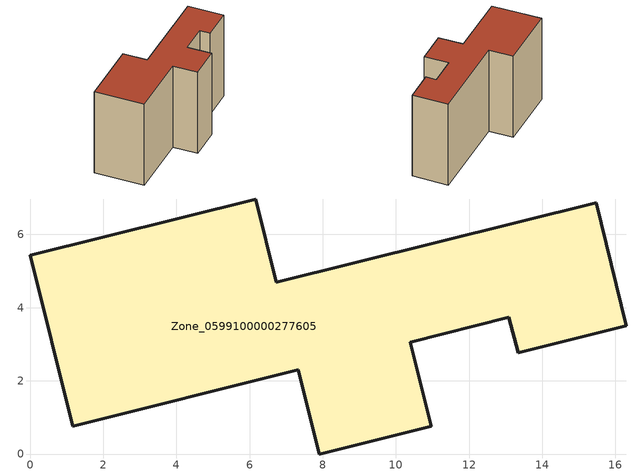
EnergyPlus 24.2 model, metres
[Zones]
Zone_0599100000277605
 floor ground (C_G): 15.47,6.87 16.3,3.51 13.34,2.77 13.09,3.74 10.39,3.06 10.97,0.76 7.91,0 7.33,2.3 1.17,0.76 0,5.43 6.17,6.97 6.73,4.69 z0
 wall outside (C_F): 0,5.43 1.17,0.76 7.33,2.3 7.91,0 10.97,0.76 10.39,3.06 13.09,3.74 13.34,2.77 16.3,3.51 15.47,6.87 6.73,4.69 6.17,6.97 0,5.43 z0:8.69
 roof outside (C_R): 15.47,6.87 6.73,4.69 6.17,6.97 0,5.43 1.17,0.76 7.33,2.3 7.91,0 10.97,0.76 10.39,3.06 13.09,3.74 13.34,2.77 16.3,3.51 z8.69
[BUILDING]
Pand.0599100000277605: North Axis=0; Terrain=City; Loads Convergence Tolerance Value=0.04; Temperature Convergence Tolerance Value=0.4; Solar Distribution=FullExterior; Maximum Number of Warmup Days=25; Minimum Number of Warmup Days=1
[Site:Location]
Rotterdam.The.Hague.AP_ZH_NLD Design_Conditions: Latitude=51.96; Longitude=4.45; Time Zone=1; Elevation=-4.5
[SITE:GROUNDTEMPERATURE:BUILDINGSURFACE]
18, 18, 18, 18, 18, 18, 18, 18, 18, 18, 18, 18
[MATERIAL] Thermal Absorptance=0.9; Solar Absorptance=0.7; Visible Absorptance=0.7
Name | Roughness | Thickness | Conductivity | Density | Specific Heat
G.TI.1965-1974 | MediumSmooth | 0.15 | 0.882353 | 540 | 1210
F.TI.1965-1974 | Rough | 0.3 | 0.697674 | 1920 | 840
R.TI.1965-1974 | MediumRough | 0.2 | 0.232558 | 1500 | 1000
[CONSTRUCTION]
C_G: G.TI.1965-1974
C_F: F.TI.1965-1974
C_R: R.TI.1965-1974
[ZONE]
Zone_0599100000277605: Type=1; Multiplier=1; Ceiling Height=Autocalculate; Volume=Autocalculate; Floor Area=autocalculate; Part of Total Floor Area=Yes
[ZONEINFILTRATION:DESIGNFLOWRATE]
Infil_Zone_0599100000277605: Zone or ZoneList or Space or SpaceList=Zone_0599100000277605; Schedule=AlwaysOn; Design Flow Rate Calculation Method=Flow/Area; Flow Rate per Floor Area=0.003; Constant Term Coefficient=1; Temperature Term Coefficient=0; Velocity Term Coefficient=0; Velocity Squared Term Coefficient=0
[HVACTEMPLATE:ZONE:IDEALLOADSAIRSYSTEM]
Zone_0599100000277605: Maximum Heating Supply Air Temperature=50; Minimum Cooling Supply Air Temperature=13; Maximum Heating Supply Air Humidity Ratio=0.0156; Minimum Cooling Supply Air Humidity Ratio=0.0077; Heating Limit=NoLimit; Cooling Limit=NoLimit; Dehumidification Control Type=ConstantSensibleHeatRatio; Cooling Sensible Heat Ratio=0.7; Dehumidification Setpoint=60; Humidification Control Type=None; Humidification Setpoint=30; Outdoor Air Method=None; Outdoor Air Flow Rate per Person=0.00944; Outdoor Air Flow Rate per Zone Floor Area=0; Outdoor Air Flow Rate per Zone=0; Demand Controlled Ventilation Type=None; Outdoor Air Economizer Type=NoEconomizer; Heat Recovery Type=None; Sensible Heat Recovery Effectiveness=0.7; Latent Heat Recovery Effectiveness=0.65
[ZONECONTROL:THERMOSTAT]
ThermostatControl_Zone_0599100000277605: Zone or ZoneList=Zone_0599100000277605; Control Type Schedule=DualSetpointControlType; Control 1=Thermostat_Zone_0599100000277605; Temperature Difference Between Cutout And Setpoint=0
[THERMOSTATSETPOINT:DUALSETPOINT]
Thermostat_Zone_0599100000277605: Heating Setpoint Temperature Schedule=HeatingSetpoint_Zone_0599100000277605; Cooling Setpoint Temperature Schedule=CoolingSetpoint_Zone_0599100000277605
[SCHEDULE:COMPACT]
HeatingSetpoint_Zone_0599100000277605: Through: 12/31, For: AllDays, Until: 24:00, 21
CoolingSetpoint_Zone_0599100000277605: Through: 12/31, For: AllDays, Until: 24:00, 24
DualSetpointControlType: Through: 12/31, For: AllDays, Until: 24:00, 4
AlwaysOn: Through: 12/31, For: AllDays, Until: 24:00, 1
